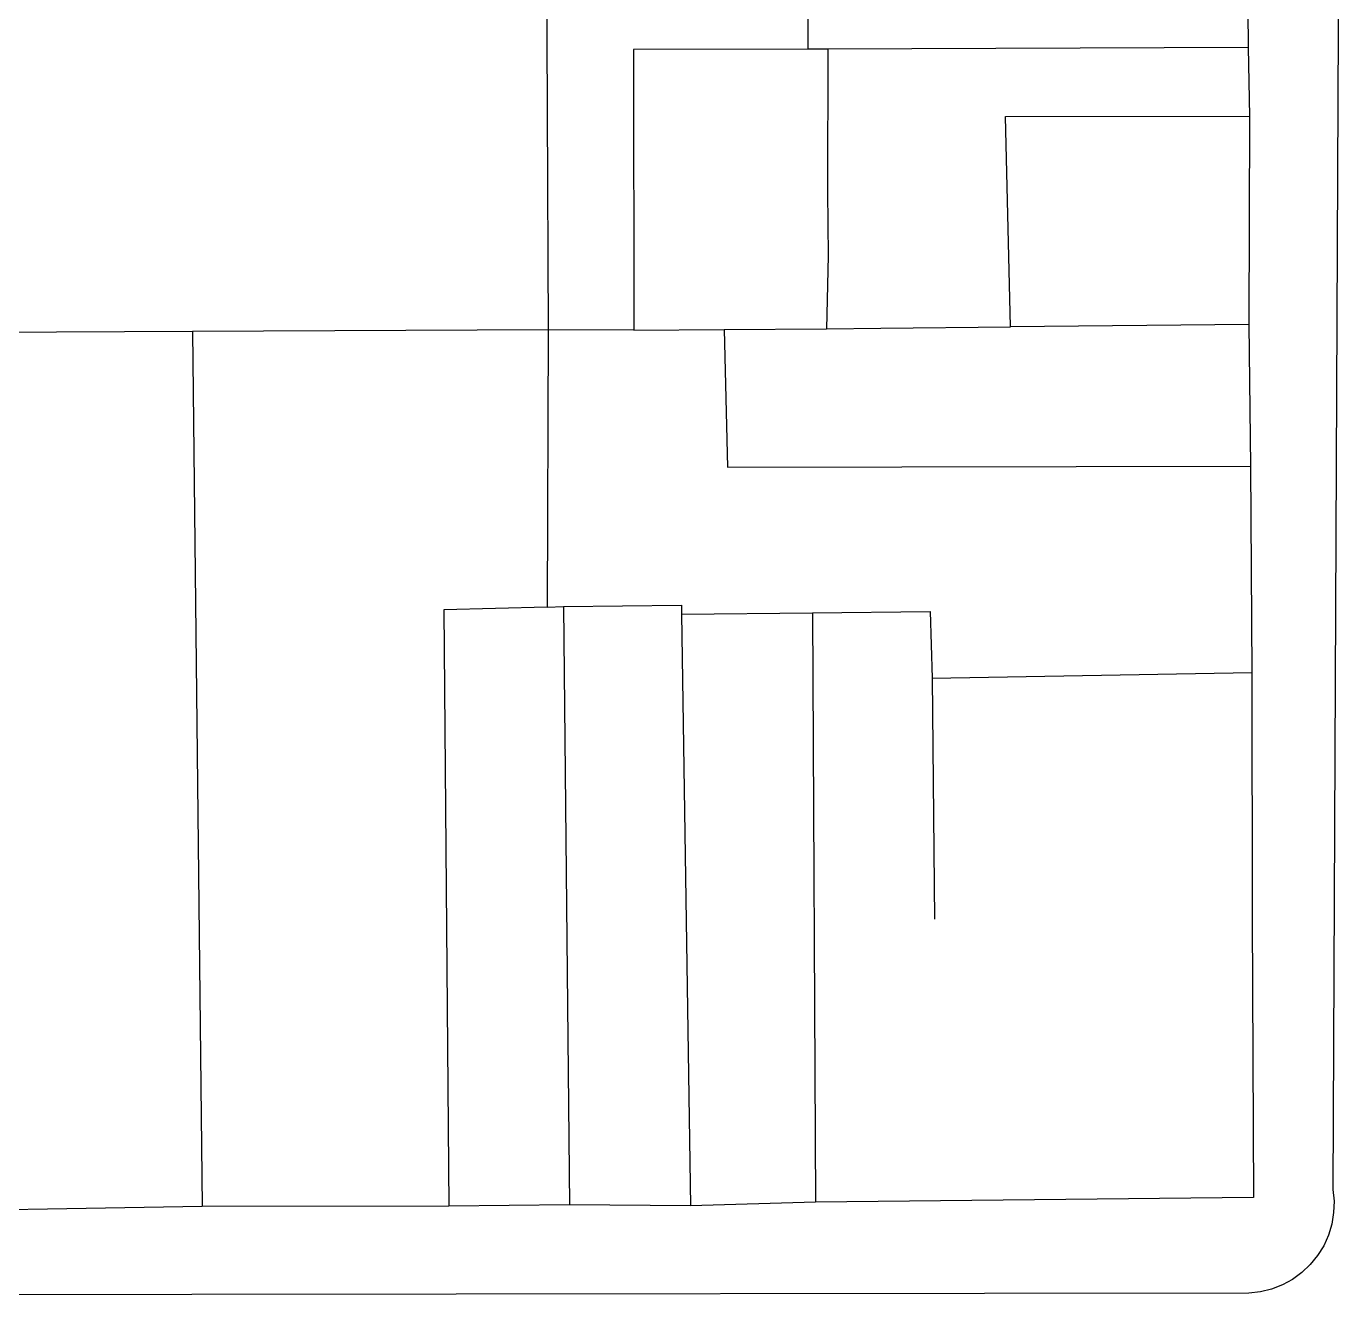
# Model space of a CAD drawing. Header units: metres. Extents: x 668617 to 675126, y 2286318 to 2293677.
# Drawn here: x 669203.4 to 669278.6, y 2287093.1 to 2287165.8 of the extents above; entities that cross this region are included whole.
import ezdxf

# ---------------------------------------------------------------- set-up
doc = ezdxf.new("R2010")
doc.units = ezdxf.units.M
doc.header["$MEASUREMENT"] = 0
for name, color, linetype in [('DMTG-PB-BANQUETAS', 251, 'Continuous'), ('DMTG-PB-LOTIFICACION', 253, 'Continuous'), ('DMTG-PB-MANZANAS', 251, 'Continuous')]:
    doc.layers.add(name, color=color, linetype=linetype)

msp = doc.modelspace()

# ---------------------------------------------------------------- linework, layer by layer
at = {"layer": 'DMTG-PB-BANQUETAS', "flags": 128}
msp.add_lwpolyline([(669278.63307, 2287198.92092), (669278.18845, 2287099.20632), (669278.25158, 2287098.54583), (669278.22869, 2287097.88299), (669278.12085, 2287097.22876), (669277.92916, 2287096.59316), (669277.65768, 2287095.98815), (669277.30951, 2287095.4237), (669276.89169, 2287094.90777), (669276.4113, 2287094.45031), (669275.8754, 2287094.05925), (669275.29403, 2287093.74053), (669274.67623, 2287093.49909), (669274.03203, 2287093.33884), (669273.37346, 2287093.2637), (669152.30329, 2287093.1237, -0.41299267), (669148.29872, 2287097.10239), (669148.08463, 2287199.04009, -0.41002513), (669152.01887, 2287203.04802), (669215.41864, 2287203.09034), (669274.64335, 2287202.93874, -0.41476991)], format="xyb", close=True, dxfattribs=at)
at = {"layer": 'DMTG-PB-LOTIFICACION', "flags": 128}
for points in [[(669233.03308, 2287198.67671), (669233.24542, 2287148.42971)], [(669248.12963, 2287181.57447), (669248.1169, 2287164.49362)], [(669273.17472, 2287181.45087), (669273.32692, 2287164.58075)], [(669248.1169, 2287164.49362), (669238.13684, 2287164.47122)], [(669238.13684, 2287164.47122), (669238.16558, 2287148.41061)], [(669249.26581, 2287164.4976), (669248.1169, 2287164.49362)], [(669249.26581, 2287164.4976), (669249.24186, 2287156.32803)], [(669273.32692, 2287164.58075), (669249.26581, 2287164.4976)], [(669273.32692, 2287164.58075), (669273.4037, 2287160.6609)], [(669259.44356, 2287160.64158), (669273.4037, 2287160.6609)], [(669259.72504, 2287148.59748), (669259.44356, 2287160.64158)], [(669273.4037, 2287160.6609), (669273.3748, 2287148.72024)], [(669249.24186, 2287156.32803), (669249.27753, 2287152.66802)], [(669249.27753, 2287152.66802), (669249.18551, 2287148.48726)], [(669252.29532, 2287148.52696), (669259.72504, 2287148.59748)], [(669273.3748, 2287148.72024), (669259.72504, 2287148.59748)], [(669273.3748, 2287148.72024), (669273.46947, 2287140.62027)], [(669212.89552, 2287148.33303), (669193.39347, 2287148.24038)], [(669233.24542, 2287148.42971), (669212.89552, 2287148.33303)], [(669212.89552, 2287148.33303), (669213.43994, 2287098.23327)], [(669233.24542, 2287148.42971), (669233.19377, 2287132.55213)], [(669238.16558, 2287148.41061), (669233.24542, 2287148.42971)], [(669238.16558, 2287148.41061), (669243.33541, 2287148.44657)], [(669243.33541, 2287148.44657), (669249.18551, 2287148.48726)], [(669243.33541, 2287148.44657), (669243.52929, 2287140.55305)], [(669249.18551, 2287148.48726), (669252.29532, 2287148.52696)], [(669243.52929, 2287140.55305), (669273.46947, 2287140.62027)], [(669273.46947, 2287140.62027), (669273.54001, 2287128.81004)], [(669233.19377, 2287132.55213), (669227.274, 2287132.3836)], [(669227.274, 2287132.3836), (669227.57008, 2287098.25332)], [(669233.19377, 2287132.55213), (669234.1333, 2287132.57887)], [(669234.1333, 2287132.57887), (669240.88307, 2287132.65144)], [(669234.1333, 2287132.57887), (669234.47984, 2287098.33268)], [(669240.88307, 2287132.65144), (669240.88521, 2287132.15143)], [(669240.88521, 2287132.15143), (669248.38499, 2287132.22541)], [(669240.88521, 2287132.15143), (669241.40021, 2287098.27208)], [(669248.38499, 2287132.22541), (669255.13483, 2287132.29199)], [(669248.38499, 2287132.22541), (669248.56946, 2287098.47256)], [(669255.13483, 2287132.29199), (669255.23113, 2287128.48222)], [(669255.23113, 2287128.48222), (669273.54001, 2287128.81004)], [(669255.23113, 2287128.48222), (669255.37024, 2287114.67219)], [(669273.54001, 2287128.81004), (669273.56023, 2287114.73948)]]:
    msp.add_lwpolyline(points, dxfattribs=at)
at = {"layer": 'DMTG-PB-MANZANAS', "flags": 128}
msp.add_lwpolyline([(669192.95482, 2287198.70724), (669233.03308, 2287198.67671), (669248.14291, 2287198.63803), (669258.6814, 2287198.61105), (669273.1014, 2287198.58133), (669273.17472, 2287181.45087), (669273.32692, 2287164.58075), (669273.4037, 2287160.6609), (669273.3748, 2287148.72024), (669273.46947, 2287140.62027), (669273.54001, 2287128.81004), (669273.56023, 2287114.73948), (669273.64867, 2287098.74914), (669248.56946, 2287098.47256), (669241.40021, 2287098.27208), (669234.47984, 2287098.33268), (669227.57008, 2287098.25332), (669213.43994, 2287098.23327), (669193.48115, 2287097.87845)], dxfattribs=at)

doc.saveas('drawing.dxf')
